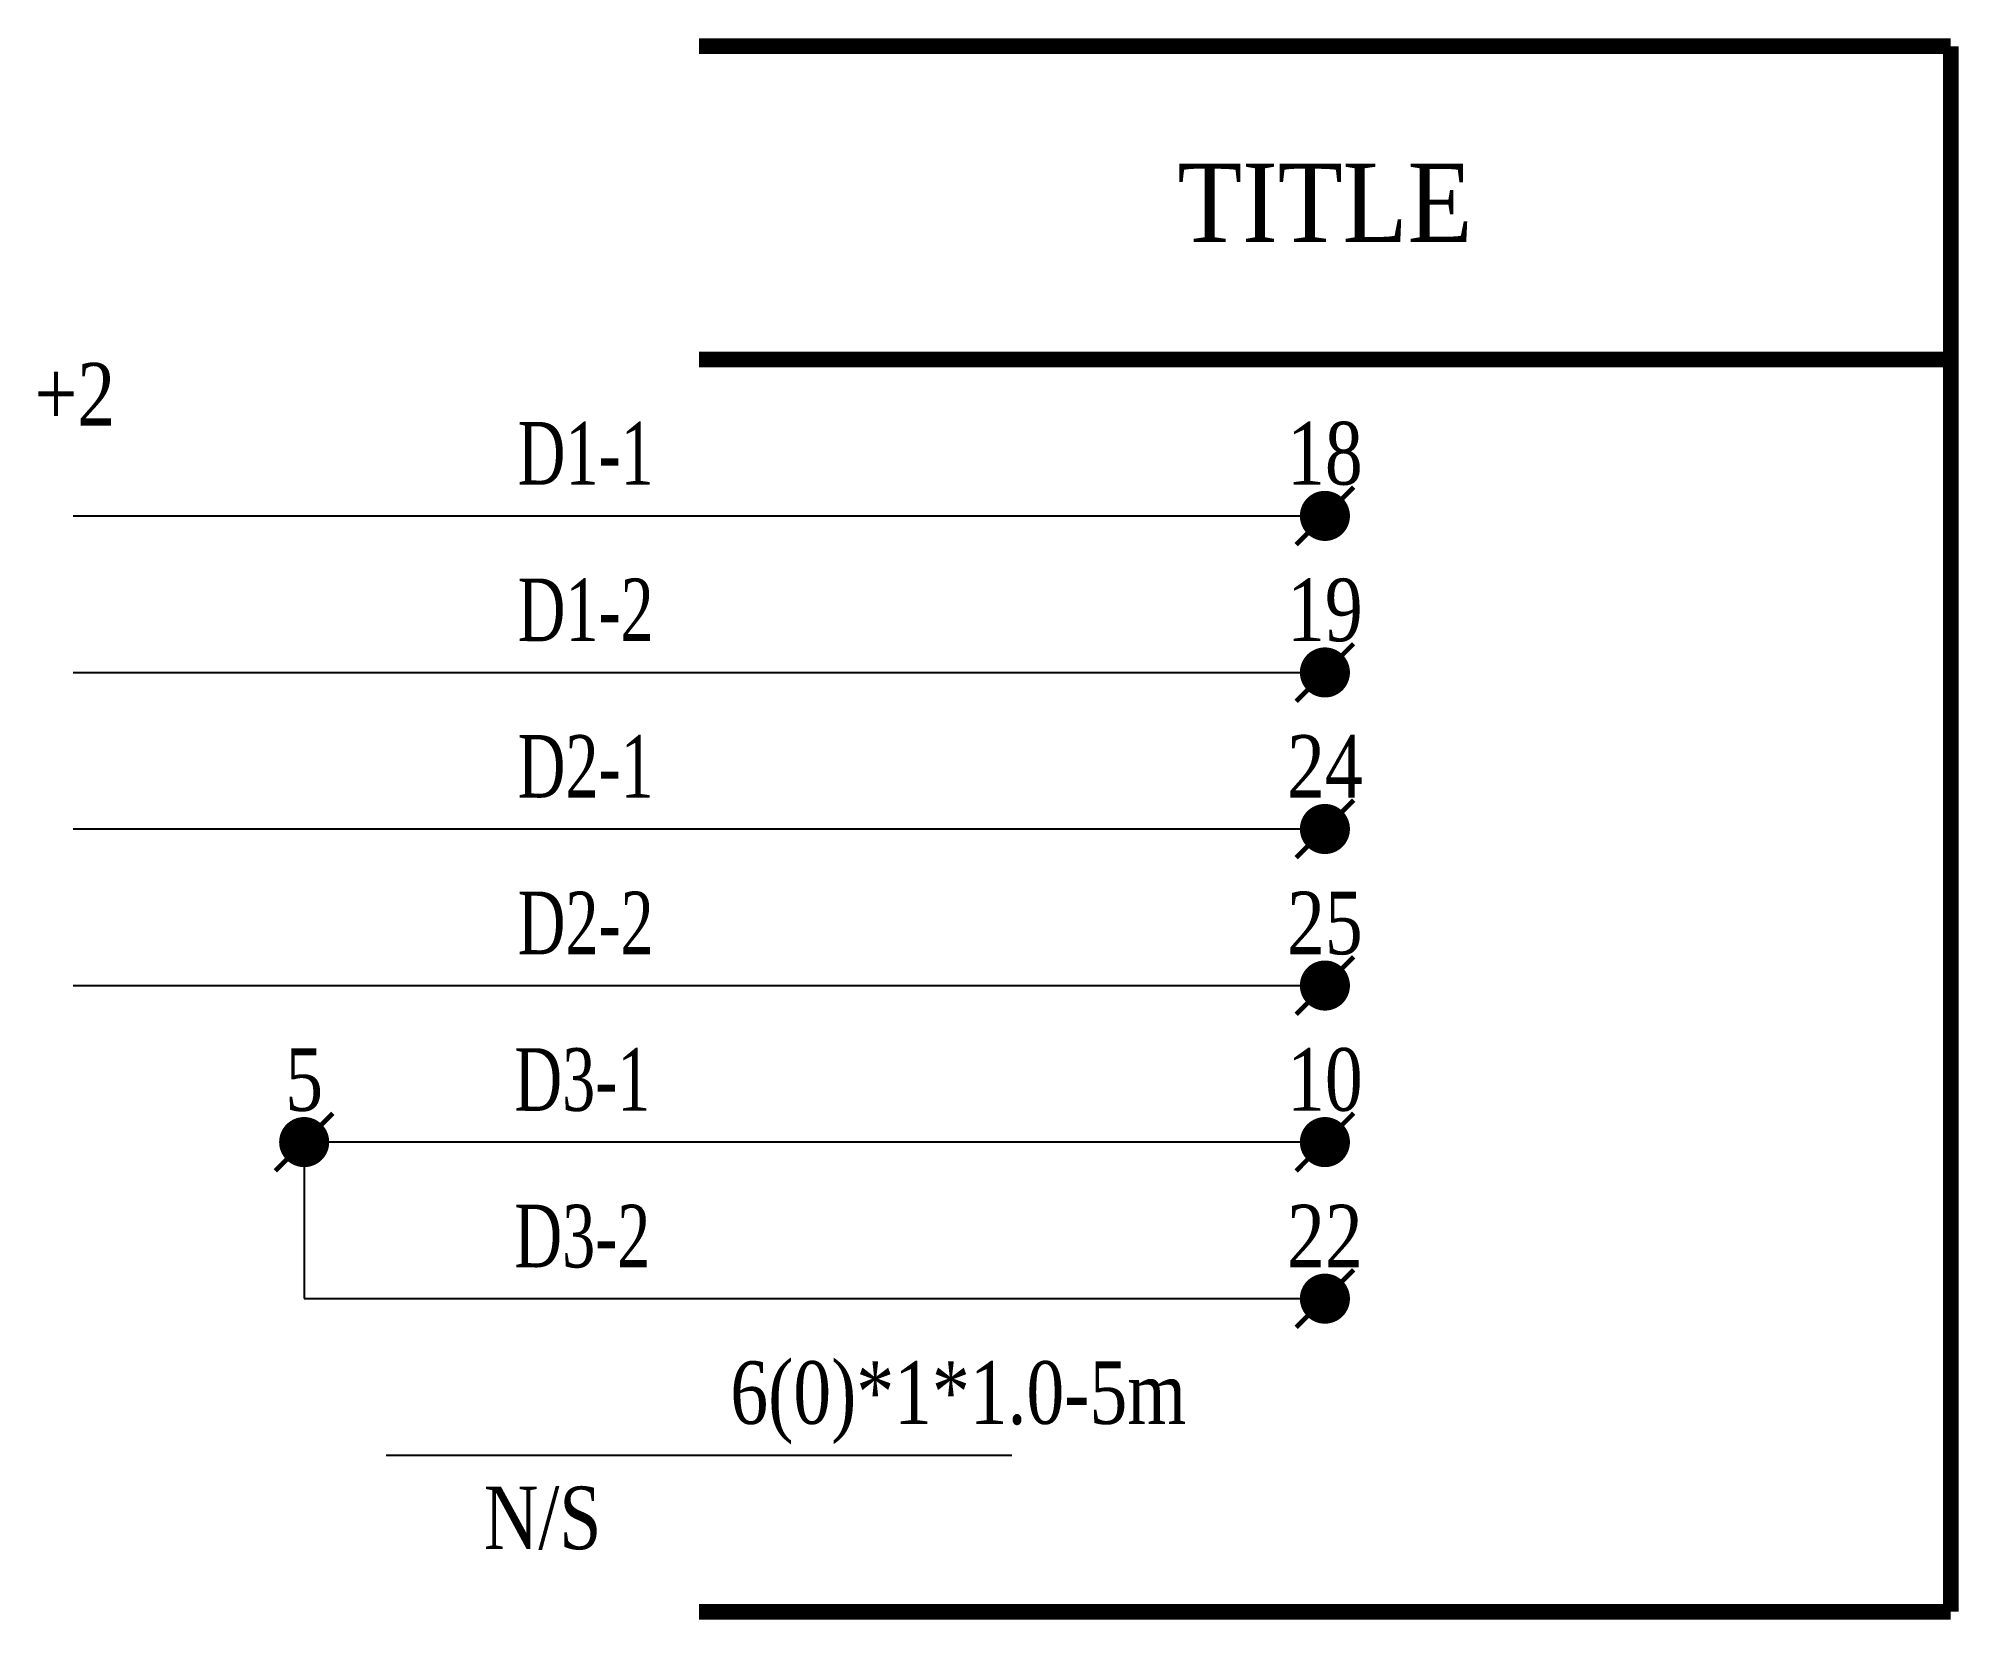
# Model space of a CAD drawing. Header units: millimetres. Extents: x -21.1 to 40.2, y -50.3 to 0.2.
import ezdxf
from ezdxf.enums import TextEntityAlignment as Align

# ---------------------------------------------------------------- set-up
doc = ezdxf.new("R2010")
doc.units = ezdxf.units.MM
doc.styles.add('CHINESE', font='TIMES.TTF', dxfattribs={"width": 0.9})

# ---------------------------------------------------------------- blocks, each defined once
blk = doc.blocks.new('W21')
at = {"const_width": 0.8}
blk.add_lwpolyline([(-0.4, 0, 1), (0.4, 0, 1)], format="xyb", close=True, dxfattribs=at)
at = {"const_width": 0.15}
for points in [[(0, 0), (0.919, 0.919)], [(0, 0), (-0.919, -0.919)]]:
    blk.add_lwpolyline(points, dxfattribs=at)
blk = doc.blocks.new('DZ')
at = {"xscale": -1, "rotation": 270}
blk.add_blockref('W21', (0, 0), dxfattribs=at)

msp = doc.modelspace()

# ---------------------------------------------------------------- linework, layer by layer
at = {"color": 3}
for p, q in [((-12.618, -35), (-12.618, -40)), ((20, -35), (-12.618, -35)), ((-12.618, -40), (20, -40))]:
    msp.add_line(p, q, dxfattribs=at)
at = {"color": 0}
msp.add_line((-10, -45), (10, -45), dxfattribs=at)
at = {"color": 3, "const_width": 0.5}
for points in [[(0, 0), (40, 0)], [(40, 0), (40, -10)], [(0, -10), (40, -10)], [(40, -10), (40, -50)], [(0, -50), (40, -50)]]:
    msp.add_lwpolyline(points, dxfattribs=at)
at = {"color": 3}
for points in [[(-20, -15), (20, -15)], [(-20, -20), (20, -20)], [(-20, -25), (20, -25)], [(-20, -30), (20, -30)]]:
    msp.add_lwpolyline(points, dxfattribs=at)

# ---------------------------------------------------------------- block references
for p in [(20, -15), (20, -20), (20, -25), (20, -30), (-12.618, -35), (20, -35), (20, -40)]:
    msp.add_blockref('DZ', p, dxfattribs=at)

# ---------------------------------------------------------------- texts
at = {"color": 3, "style": 'CHINESE', "width": 0.8}
for s, p in [('+2', (-19.945, -12.114)), ('18', (20, -14)), ('19', (20, -19)), ('24', (20, -24)), ('25', (20, -29)), ('5', (-12.618, -34)), ('10', (20, -34)), ('22', (20, -39))]:
    msp.add_text(s, height=2, dxfattribs=at).set_placement(p, align=Align.CENTER)
at = {"color": 3, "style": 'CHINESE', "width": 0.7}
for s, p in [('D1-1', (-1.45, -14)), ('D1-2', (-1.45, -19)), ('D2-1', (-1.45, -24)), ('D2-2', (-1.45, -29)), ('D3-1', (-1.556, -34)), ('D3-2', (-1.556, -39))]:
    msp.add_text(s, height=2, dxfattribs=at).set_placement(p, align=Align.RIGHT)
at = {"color": 3, "style": 'CHINESE', "width": 0.8}
msp.add_text('6(0)*1*1.0-5m', height=2, dxfattribs=at).set_placement((1, -44))
at = {"color": 0, "style": 'CHINESE', "width": 0.8}
msp.add_text('N/S', height=2, dxfattribs=at).set_placement((-5, -46), align=Align.TOP_CENTER)
at = {"color": 3, "style": 'CHINESE', "width": 0.9}
msp.add_attdef('TITLE', text='Point Machine_112B', height=2.5, dxfattribs=at).set_placement((20, -5), align=Align.MIDDLE_CENTER)

doc.saveas('drawing.dxf')
